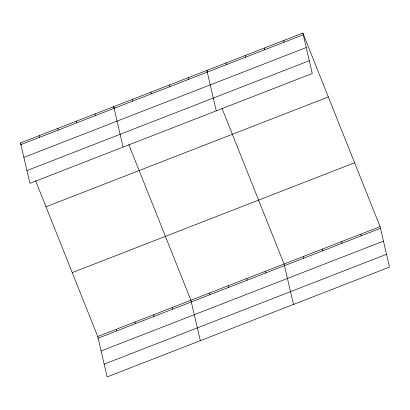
<?xml version="1.0" encoding="UTF-8"?>
<svg xmlns="http://www.w3.org/2000/svg" width="410" height="410" viewBox="0 0 410 410"><rect width="100%" height="100%" fill="white"/><g stroke="black" fill="none" stroke-linecap="round" stroke-linejoin="round"><path stroke-width="0.61" d="M302.862 33.072L312.271 73.508L29.909 183.352L20.5 142.921L302.862 33.072L380.09 226.648L389.5 267.079L107.138 376.928L97.729 336.492L35.603 180.774M20.889 144.602L303.256 34.753M23.867 157.389L306.229 47.545M26.932 170.565L309.299 60.716M45.987 206.799L328.348 96.95M72.242 272.614L354.604 162.765M97.729 336.492L380.09 226.648M98.118 338.173L380.48 228.329M101.096 350.965L383.458 241.116M104.16 364.136L386.522 254.292M207.568 72.196L206.86 70.423L216.27 110.854M221.964 108.276L284.089 263.994L293.498 304.43M114.39 108.445L113.683 106.672L123.087 147.103M128.781 144.525L190.906 300.243L200.316 340.679M20.5 142.921L21.207 144.694M360.892 234.115L361.282 235.796M341.689 241.587L342.078 243.268M283.664 40.544L284.053 42.225M322.491 249.054L322.88 250.735M264.46 48.011L264.855 49.692M303.287 256.522L303.677 258.208M245.262 55.483L245.651 57.164M226.059 62.95L226.453 64.631M265.449 271.246L265.844 272.927M246.815 278.492L247.204 280.173M188.226 77.669L188.615 79.35M228.18 285.744L228.57 287.425M169.586 84.921L169.981 86.602M209.541 292.991L209.935 294.672M150.952 92.168L151.341 93.854M132.317 99.42L132.707 101.101M172.272 307.495L172.661 309.176M153.632 314.742L154.027 316.423M95.043 113.918L95.438 115.599M134.998 321.993L135.387 323.674M76.409 121.17L76.798 122.851M116.363 329.245L116.753 330.926M57.774 128.422L58.164 130.103M39.134 135.669L39.529 137.35"/></g></svg>
